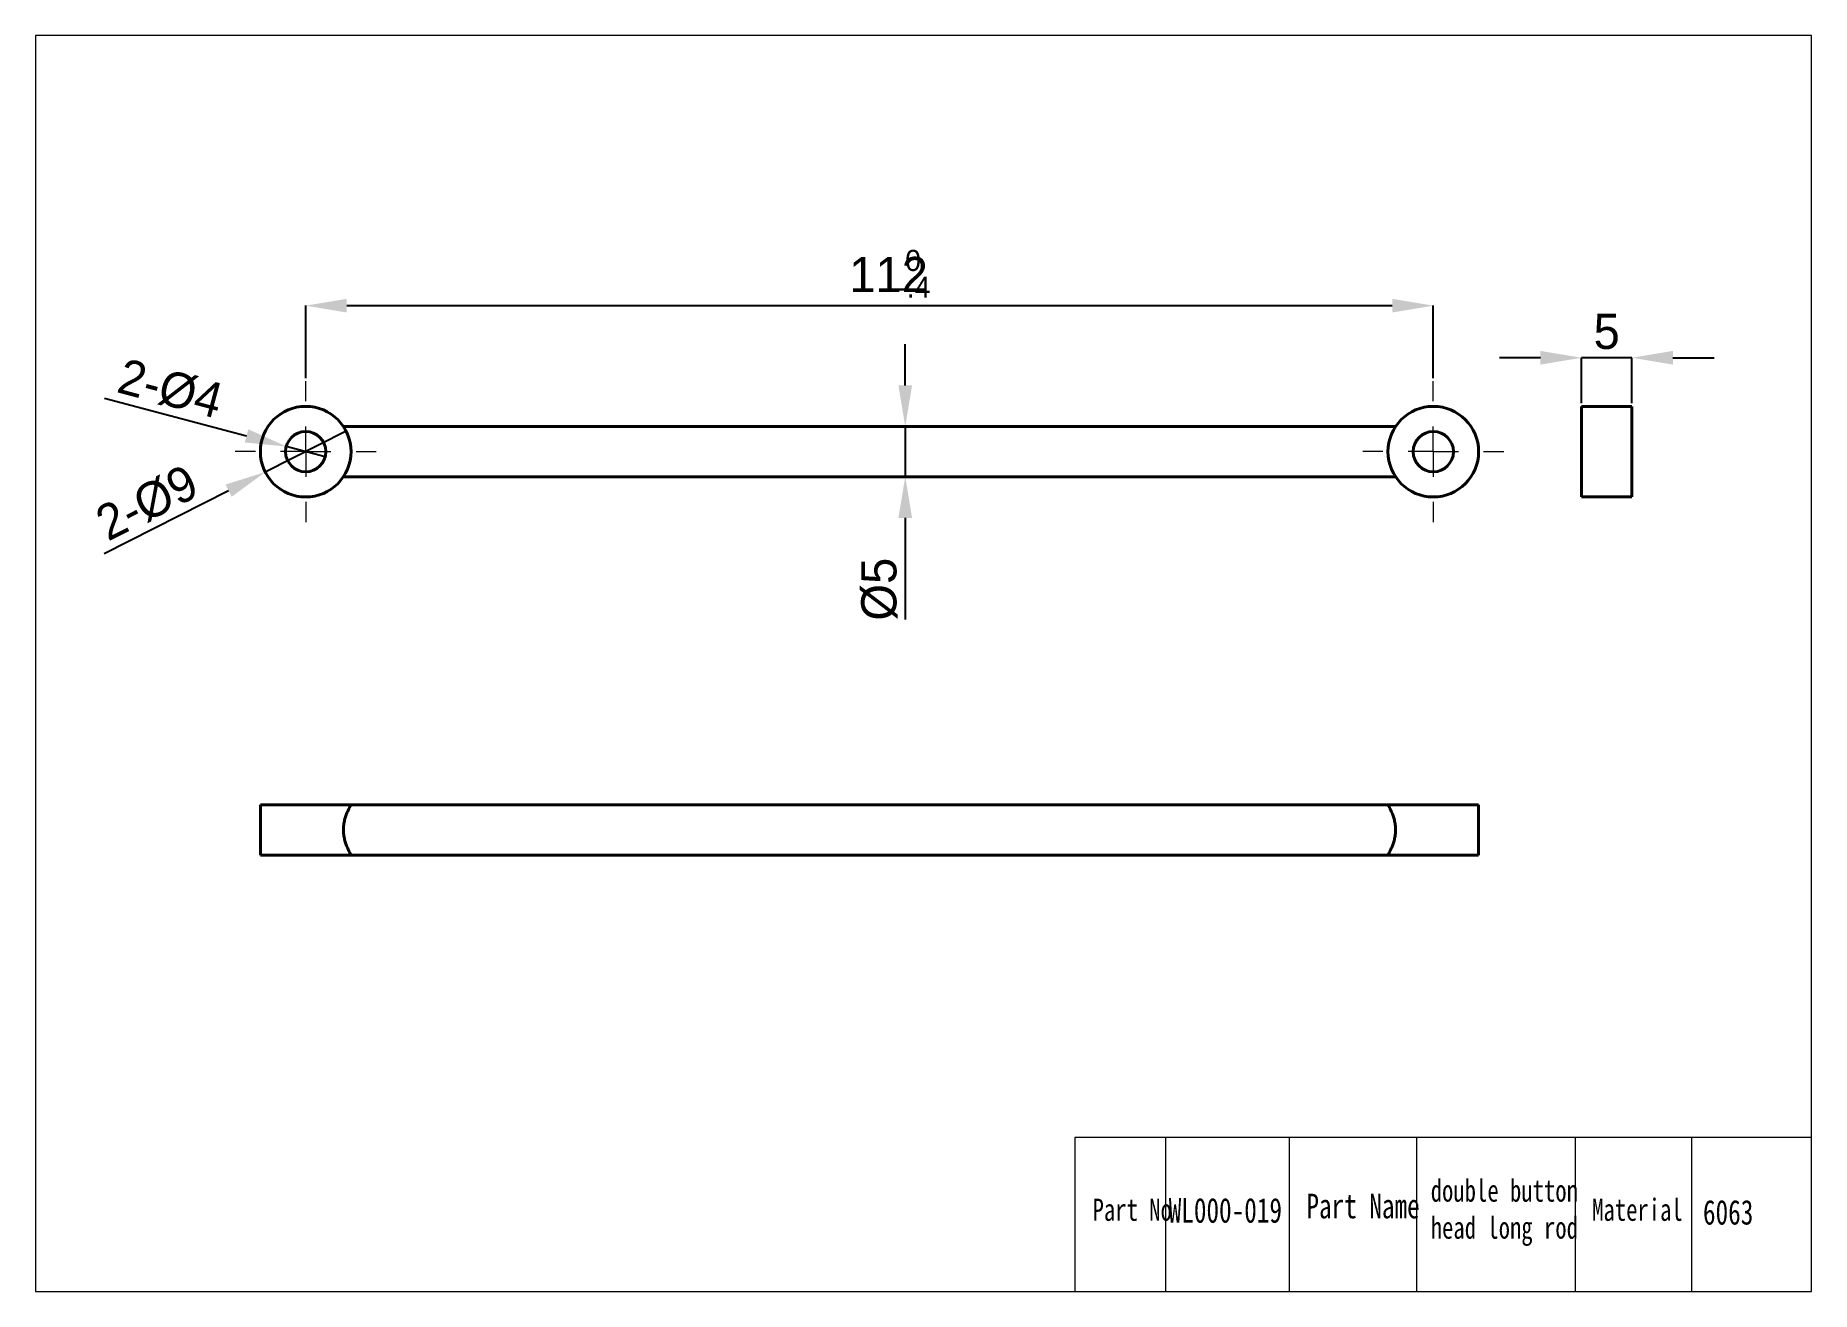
# Model space of a CAD drawing. Header units: millimetres. Extents: x 11.6 to 46.9, y 18.3 to 43.3.
import ezdxf

# ---------------------------------------------------------------- set-up
doc = ezdxf.new("R2010")
doc.units = ezdxf.units.MM
doc.header["$LTSCALE"] = 0.2
doc.linetypes.add('CENTERX2', pattern=[20.32, 12.7, -2.54, 2.54, -2.54])
doc.layers.get('0').update_dxf_attribs({"lineweight": 18})
for name, color, linetype, lineweight in [('1轮廓实线层', 7, 'Continuous', 40), ('2细线层', 4, 'Continuous', 18), ('3中心线层', 1, 'CENTERX2', 18), ('尺寸线层', 3, 'Continuous', 18)]:
    doc.layers.add(name, color=color, linetype=linetype, lineweight=lineweight)
doc.styles.add('SLDTEXTSTYLE1', font='')
doc.styles.get('SLDTEXTSTYLE1').set_extended_font_data('汉仪长仿宋体')
doc.dimstyles.new('SLDDIMSTYLE0', dxfattribs={"dimtxt": 0.7, "dimasz": 0.816, "dimexe": 0, "dimexo": 0.0625, "dimgap": 0.175, "dimtad": 1, "dimlfac": 5, "dimrnd": 1e-09, "dimzin": 12, "dimdsep": 46, "dimtxsty": 'SLDTEXTSTYLE1', "dimcen": 0.09, "dimdle": 1.632, "dimadec": 0, "dimazin": 3, "dimtfac": 1, "dimtofl": 0, "dimtmove": 0, "dimatfit": 3, "dimfxl": 1, "dimfrac": 2, "dimtolj": 1, "dimarcsym": 0})
doc.dimstyles.new('SLDDIMSTYLE1', dxfattribs={"dimtxt": 0.7, "dimasz": 0.816, "dimexe": 0, "dimexo": 0.0625, "dimgap": 0.175, "dimtad": 1, "dimlfac": 5, "dimrnd": 1e-09, "dimzin": 12, "dimdsep": 46, "dimtxsty": 'SLDTEXTSTYLE1', "dimcen": 0.09, "dimdle": 1.632, "dimadec": 0, "dimazin": 3, "dimtfac": 1, "dimtmove": 0, "dimatfit": 0, "dimfxl": 1, "dimfrac": 2, "dimtolj": 1, "dimarcsym": 0})
doc.dimstyles.new('SLDDIMSTYLE2', dxfattribs={"dimtxt": 0.7, "dimasz": 0.816, "dimexe": 0, "dimexo": 0.0625, "dimgap": 0.175, "dimtad": 1, "dimlfac": 5, "dimrnd": 1e-09, "dimzin": 12, "dimdsep": 46, "dimtxsty": 'SLDTEXTSTYLE1', "dimblk1": 'NONE', "dimsah": 1, "dimcen": 0, "dimdle": 1.632, "dimadec": 0, "dimazin": 3, "dimtfac": 1, "dimtmove": 0, "dimatfit": 3, "dimldrblk": 'NONE', "dimfxl": 1, "dimfrac": 2, "dimtolj": 1, "dimarcsym": 0})

# ---------------------------------------------------------------- blocks, each defined once
blk = doc.blocks.new('*X5')
at = {"layer": '2细线层', "color": 0, "linetype": 'Continuous', "lineweight": 0, "char_height": 0.7, "attachment_point": 1, "style": 'SLDTEXTSTYLE1'}
for s, insert, width in [('112', (27.791, 38.892), 6.53075), ('{\\H0.6x; 0}', (28.746, 39.032), 2.7108), ('{\\H0.6x;-.4}', (28.746, 38.502), 2.7108)]:
    blk.add_mtext(s, dxfattribs=dict(at, insert=insert, width=width))
blk = doc.blocks.new('*X4')
at = {"layer": '2细线层', "linetype": 'Continuous'}
for points in [[(17.808, 38.06), (17.808, 37.788), (16.992, 37.924)], [(38.576, 38.06), (38.576, 37.788), (39.392, 37.924)]]:
    blk.add_hatch(color=0, dxfattribs=at).paths.add_polyline_path(points, flags=0)
at = {"layer": '2细线层', "color": 0, "linetype": 'Continuous', "lineweight": -2}
for p, q in [((16.992, 36.486), (16.992, 37.924)), ((17.808, 37.924), (38.576, 37.924)), ((39.392, 36.486), (39.392, 37.924))]:
    blk.add_line(p, q, dxfattribs=at)
at = {"layer": '2细线层', "color": 0, "linetype": 'Continuous', "lineweight": 0}
blk.add_blockref('*X5', (0, 0), dxfattribs=at)
blk = doc.blocks.new('*X6')
at = {"layer": '2细线层', "linetype": 'Continuous'}
for points in [[(28.767, 36.34), (29.039, 36.34), (28.903, 35.524)], [(28.767, 33.708), (29.039, 33.708), (28.903, 34.524)]]:
    blk.add_hatch(color=0, dxfattribs=at).paths.add_polyline_path(points, flags=0)
at = {"layer": '2细线层', "color": 0, "linetype": 'Continuous', "lineweight": -2}
for p, q in [((28.903, 36.34), (28.903, 37.156)), ((38.582, 35.524), (28.903, 35.524)), ((28.903, 35.524), (28.903, 34.524)), ((38.582, 34.524), (28.903, 34.524)), ((28.903, 33.708), (28.903, 31.692))]:
    blk.add_line(p, q, dxfattribs=at)
at = {"layer": '2细线层', "color": 0, "linetype": 'Continuous', "lineweight": 0, "insert": (28.028, 32.292), "char_height": 0.7, "width": 1.68116, "attachment_point": 2, "rotation": 90, "style": 'SLDTEXTSTYLE1'}
blk.add_mtext('%%C5', dxfattribs=at)
blk = doc.blocks.new('*X7')
at = {"layer": '2细线层', "linetype": 'Continuous'}
blk.add_hatch(color=0, dxfattribs=at).paths.add_polyline_path([(15.4, 34.371), (15.522, 34.128), (16.189, 34.618)], flags=0)
at = {"layer": '2细线层', "color": 0, "linetype": 'Continuous', "lineweight": -2}
for p, q in [((17.796, 35.43), (16.189, 34.618)), ((12.987, 32.999), (15.461, 34.25))]:
    blk.add_line(p, q, dxfattribs=at)
at = {"layer": '2细线层', "color": 0, "linetype": 'Continuous', "lineweight": 0, "insert": (12.748, 33.859), "char_height": 0.7, "width": 3.96938, "attachment_point": 1, "rotation": 26.8205, "style": 'SLDTEXTSTYLE1'}
blk.add_mtext('2-%%C9', dxfattribs=at)
blk = doc.blocks.new('_NONE')
blk = doc.blocks.new('*X8')
at = {"layer": '2细线层', "linetype": 'Continuous'}
blk.add_hatch(color=0, dxfattribs=at).paths.add_polyline_path([(15.852, 35.468), (15.782, 35.206), (16.606, 35.127)], flags=0)
at = {"layer": '2细线层', "color": 0, "linetype": 'Continuous', "lineweight": -2}
for p, q in [((12.996, 36.089), (15.817, 35.337)), ((17.379, 34.921), (16.606, 35.127))]:
    blk.add_line(p, q, dxfattribs=at)
at = {"layer": '2细线层', "color": 0, "linetype": 'Continuous', "lineweight": 0, "insert": (13.391, 36.889), "char_height": 0.7, "width": 3.9469, "attachment_point": 1, "rotation": 345.0788, "style": 'SLDTEXTSTYLE1'}
blk.add_mtext('2-%%C4', dxfattribs=at)
blk = doc.blocks.new('SW_CENTERMARKSYMBOL_0')
at = {"layer": '3中心线层', "color": 0, "linetype": 'CENTERX2', "lineweight": 0}
for p, q in [((0, 1), (0, 1.4)), ((0, 0), (0, 0.5)), ((-1, 0), (-1.4, 0)), ((0, 0), (-0.5, 0)), ((0, 0), (0, -0.5)), ((0, 0), (0.5, 0)), ((1, 0), (1.4, 0)), ((0, -1), (0, -1.4))]:
    blk.add_line(p, q, dxfattribs=at)
blk = doc.blocks.new('SW_CENTERMARKSYMBOL_1')
at = {"layer": '3中心线层', "color": 0, "linetype": 'CENTERX2', "lineweight": 0}
for p, q in [((0, 1), (0, 1.4)), ((0, 0), (0, 0.5)), ((-1, 0), (-1.4, 0)), ((0, 0), (-0.5, 0)), ((0, 0), (0, -0.5)), ((0, 0), (0.5, 0)), ((1, 0), (1.4, 0)), ((0, -1), (0, -1.4))]:
    blk.add_line(p, q, dxfattribs=at)
blk = doc.blocks.new('*X11')
at = {"layer": '2细线层', "linetype": 'Continuous'}
for points in [[(41.521, 37.025), (41.521, 36.753), (42.337, 36.889)], [(44.153, 37.025), (44.153, 36.753), (43.337, 36.889)]]:
    blk.add_hatch(color=0, dxfattribs=at).paths.add_polyline_path(points, flags=0)
at = {"layer": '2细线层', "color": 0, "linetype": 'Continuous', "lineweight": -2}
for p, q in [((41.521, 36.889), (40.705, 36.889)), ((42.337, 35.986), (42.337, 36.889)), ((43.337, 36.889), (42.337, 36.889)), ((43.337, 35.986), (43.337, 36.889)), ((44.153, 36.889), (44.969, 36.889))]:
    blk.add_line(p, q, dxfattribs=at)
at = {"layer": '2细线层', "color": 0, "linetype": 'Continuous', "lineweight": 0, "insert": (42.837, 37.764), "char_height": 0.7, "width": 0.48283, "attachment_point": 2, "style": 'SLDTEXTSTYLE1'}
blk.add_mtext('5', dxfattribs=at)

msp = doc.modelspace()

# ---------------------------------------------------------------- linework, layer by layer
for p, q in [((46.9052, 43.2898), (11.6252, 43.2898)), ((11.6252, 43.2898), (11.6252, 18.3418)), ((46.9052, 18.3418), (46.9052, 43.2898)), ((46.9052, 21.3971), (32.2738, 21.3971)), ((32.2738, 21.3971), (32.2738, 18.3418)), ((34.0756, 21.3971), (34.0756, 18.3418)), ((36.5298, 21.3971), (36.5298, 18.3418)), ((39.06, 21.3971), (39.06, 18.3418)), ((42.2075, 21.3971), (42.2075, 18.3418)), ((44.5191, 21.3971), (44.5191, 18.3418)), ((46.9052, 18.3418), (46.9052, 21.3971)), ((11.6252, 18.3418), (46.9052, 18.3418)), ((33.4928, 18.3418), (46.9052, 18.3418))]:
    msp.add_line(p, q)
at = {"layer": '1轮廓实线层', "linetype": 'Continuous', "lineweight": 40}
for p, q in [((43.3365, 35.924), (42.3365, 35.924)), ((42.3365, 35.924), (42.3365, 34.124)), ((43.3365, 34.124), (43.3365, 35.924)), ((38.644, 35.524), (17.7408, 35.524)), ((17.7408, 34.524), (38.644, 34.524)), ((42.3365, 34.124), (43.3365, 34.124)), ((16.0924, 28.0116), (16.0924, 27.0116)), ((17.8924, 28.0116), (16.0924, 28.0116)), ((38.4924, 28.0116), (17.8924, 28.0116)), ((40.2924, 28.0116), (38.4924, 28.0116)), ((40.2924, 27.0116), (40.2924, 28.0116)), ((16.0924, 27.0116), (17.8924, 27.0116)), ((17.8924, 27.0116), (38.4924, 27.0116)), ((38.4924, 27.0116), (40.2924, 27.0116))]:
    msp.add_line(p, q, dxfattribs=at)
for centre, radius in [((16.9924, 35.024), 0.9), ((39.3924, 35.024), 0.9), ((16.9924, 35.024), 0.4), ((39.3924, 35.024), 0.4)]:
    msp.add_circle(centre, radius, dxfattribs=at)
for points in [[(17.8924, 28.0116), (17.8924, 28.0116), (17.8905, 28.0083), (17.8833, 27.9951), (17.8779, 27.9851), (17.8579, 27.947), (17.8392, 27.91), (17.8102, 27.8422), (17.8003, 27.8172), (17.7817, 27.7638), (17.773, 27.7355), (17.758, 27.6758), (17.7517, 27.6438), (17.7431, 27.5788), (17.7408, 27.5457), (17.7408, 27.4781), (17.743, 27.4449), (17.7516, 27.38), (17.7579, 27.348), (17.7805, 27.2579), (17.8006, 27.2037), (17.8296, 27.1358), (17.8392, 27.115), (17.8567, 27.079), (17.8646, 27.0636), (17.8779, 27.0382), (17.8833, 27.0282), (17.8905, 27.015), (17.8924, 27.0116), (17.8924, 27.0116)], [(38.4924, 27.0116), (38.4924, 27.0116), (38.4943, 27.015), (38.5015, 27.0282), (38.507, 27.0382), (38.5269, 27.0763), (38.5457, 27.1133), (38.5746, 27.1811), (38.5845, 27.2061), (38.6032, 27.2595), (38.6119, 27.2878), (38.6269, 27.3475), (38.6332, 27.3795), (38.6418, 27.4445), (38.6441, 27.4776), (38.6441, 27.5452), (38.6418, 27.5784), (38.6333, 27.6433), (38.627, 27.6753), (38.6044, 27.7654), (38.5842, 27.8196), (38.5553, 27.8875), (38.5456, 27.9083), (38.5282, 27.9443), (38.5203, 27.9597), (38.507, 27.9851), (38.5015, 27.9951), (38.4943, 28.0082), (38.4924, 28.0116), (38.4924, 28.0116)]]:
    msp.add_open_spline(points, degree=3, knots=[0, 0, 0, 0, 0.0660284, 0.0660284, 0.1320569, 0.1320569, 0.2641137, 0.2641137, 0.3301422, 0.3301422, 0.3961706, 0.3961706, 0.462199, 0.462199, 0.5282275, 0.5282275, 0.5942559, 0.5942559, 0.6602844, 0.6602844, 0.7923412, 0.7923412, 0.8583697, 0.8583697, 0.9243981, 0.9243981, 0.9904265, 0.9904265, 1.056455, 1.056455, 1.056455, 1.056455], dxfattribs=at)

# ---------------------------------------------------------------- block references
at = {"layer": '3中心线层', "color": 1, "linetype": 'CENTERX2', "lineweight": 0}
for name, p in [('SW_CENTERMARKSYMBOL_1', (16.9924, 35.024)), ('SW_CENTERMARKSYMBOL_0', (39.3924, 35.024))]:
    msp.add_blockref(name, p, dxfattribs=at)

# ---------------------------------------------------------------- texts
at = {"attachment_point": 1}
for s, width, gutter_width, heights, insert, char_height in [('{\\fHYSWLongFangSong|b1|i0|c134|p2;double button \\Phead long rod}', 24.366564, 17.5, [3.5], (39.3412, 20.5663), 0.441), ('{\\fHYSWLongFangSong|b1|i0|c134|p2;Part No.}', 24.366564, 17.5, [3.5], (32.6243, 20.1866), 0.441), ('{\\fHYSWLongFangSong|b1|i0|c134|p2;Part Name  }', 68.540777, 35, [0], (36.8726, 20.285), 0.49), ('{\\fHYSWLongFangSong|b1|i0|c134|p2;Material}', 24.366564, 17.5, [3.5], (42.5483, 20.1866), 0.441)]:
    msp.add_mtext_dynamic_manual_height_columns(s, width=width, gutter_width=gutter_width, heights=heights, dxfattribs=dict(at, insert=insert, char_height=char_height))
at = {"layer": '尺寸线层', "char_height": 0.49, "attachment_point": 1}
for s, insert, width in [('{\\fhyswlongfangsong|b1|i0|c134|p2;\\C7;WL000-019}', (34.1367, 20.1988), 2.080317), ('{\\fhyswlongfangsong|b1|i0|c134|p2;\\C7;6063}', (44.7502, 20.1603), 2.10921)]:
    msp.add_mtext(s, dxfattribs=dict(at, insert=insert, width=width))

# ---------------------------------------------------------------- dimensions: what is measured, and where the dimension line sits
at = {"layer": '2细线层', "color": 4, "linetype": 'Continuous', "lineweight": 0}
for base, p1, p2, dimstyle, override, picture, middle in [((39.3924, 37.924), (16.9924, 36.424), (39.3924, 36.424), 'SLDDIMSTYLE0', {"dimsah": 1, "dimtol": 1, "dimtp": 0, "dimtm": 0.4, "dimtfac": 0.6, "dimtdec": 1, "dimtzin": 12}, '*X4', (28.6074, 37.924)), ((42.3365, 36.8889), (43.3365, 35.924), (42.3365, 35.924), 'SLDDIMSTYLE1', {"dimsah": 1, "dimtzin": 12}, '*X11', (42.8365, 36.8889))]:
    dim = msp.add_linear_dim(base=base, p1=p1, p2=p2, dimstyle=dimstyle, override=override, dxfattribs=at)
    dim.commit()
    dim.dimension.update_dxf_attribs({"geometry": picture, "text_midpoint": middle, "dimtype": 160})
dim = msp.add_linear_dim(base=(28.9029, 34.524), p1=(38.6441, 35.524), p2=(38.6441, 34.524), angle=90, text='%%C<>', dimstyle='SLDDIMSTYLE1', override={"dimsah": 1, "dimtzin": 12}, dxfattribs=at)
dim.commit()
dim.dimension.update_dxf_attribs({"geometry": '*X6', "text_midpoint": (28.9029, 32.2921), "dimtype": 160})
for p1, p2, picture, middle in [((17.3789, 34.921), (16.6059, 35.127), '*X8', (13.9507, 35.8345)), ((17.7956, 35.43), (16.1892, 34.6179), '*X7', (14.7865, 33.9087))]:
    dim = msp.add_diameter_dim_2p(p1=p1, p2=p2, text='2-<>', dimstyle='SLDDIMSTYLE2', override={"dimpost": '%%C<>', "dimsah": 1, "dimtzin": 12}, dxfattribs=at)
    dim.commit()
    dim.dimension.update_dxf_attribs({"geometry": picture, "text_midpoint": middle, "dimtype": 163})

doc.saveas('drawing.dxf')
